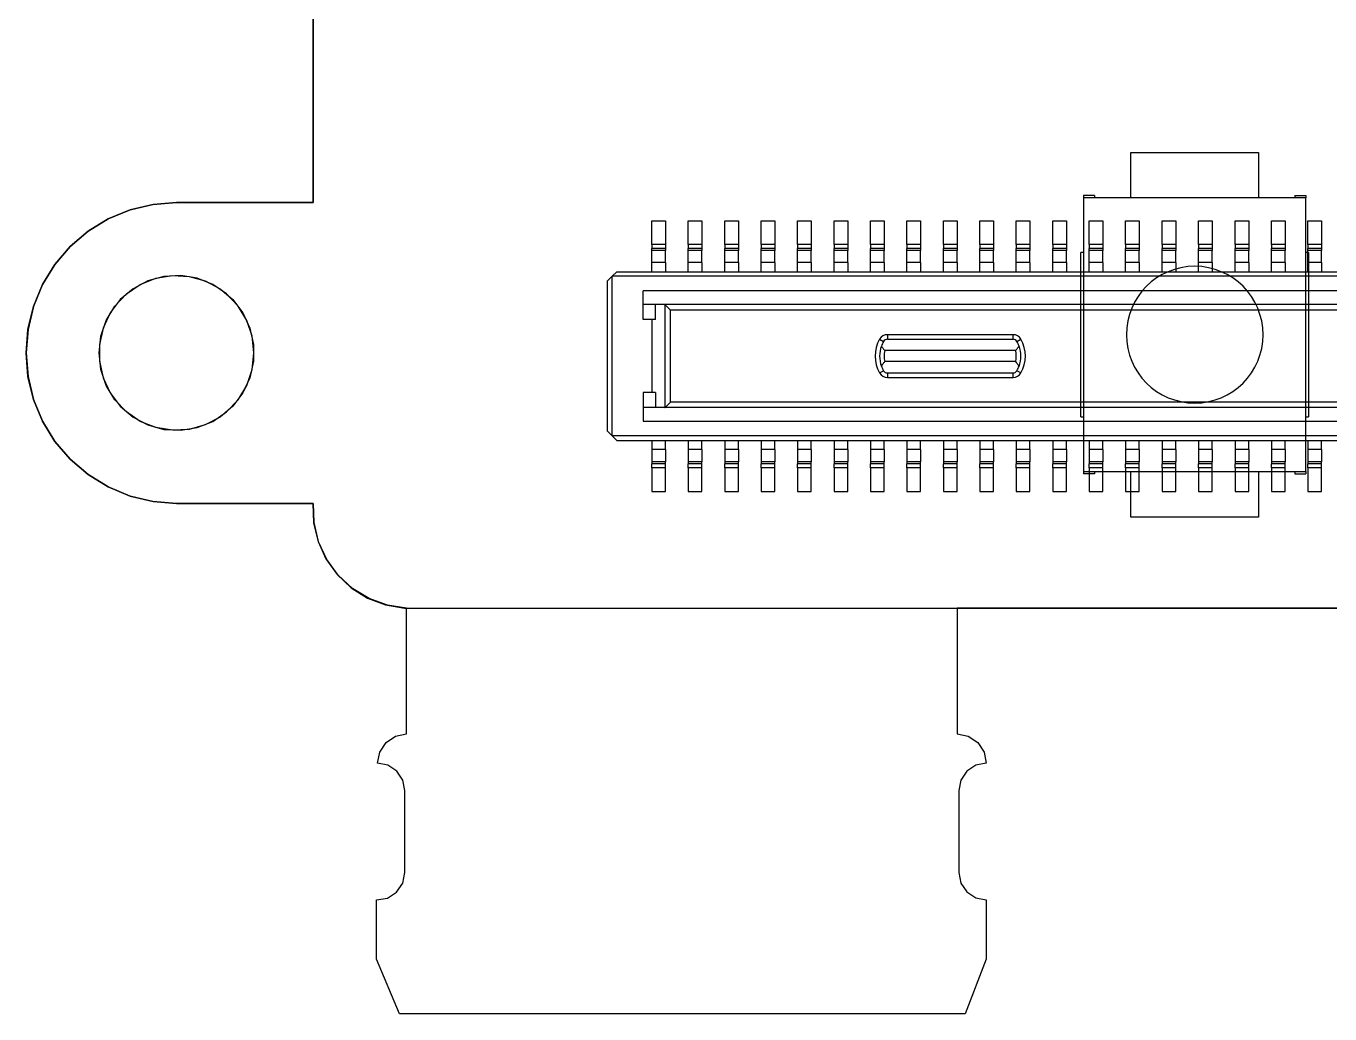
# Model space of a CAD drawing. Header units: millimetres. Extents: x 176.4 to 202.7, y 124.4 to 152.
# Drawn here: x 176.39 to 190.7, y 124.36 to 135.2 of the extents above; entities that cross this region are included whole.
import ezdxf

# ---------------------------------------------------------------- set-up
doc = ezdxf.new("R2010")
doc.units = ezdxf.units.MM

msp = doc.modelspace()

# ---------------------------------------------------------------- linework, layer by layer
at = {"color": 7, "linetype": 'Continuous', "lineweight": 25}
for p, q in [((179.541, 133.262), (179.541, 147.812)), ((179.542, 147.812), (179.542, 133.262)), ((188.515, 133.812), (189.915, 133.812)), ((188.515, 133.312), (188.515, 133.812)), ((189.915, 133.812), (189.915, 133.312)), ((177.531, 133.181), (177.782, 133.241)), ((177.784, 133.241), (177.532, 133.181)), ((177.782, 133.241), (178.041, 133.262)), ((178.042, 133.262), (177.784, 133.241)), ((178.041, 133.262), (179.541, 133.262)), ((179.542, 133.262), (178.042, 133.262)), ((188.115, 133.337), (187.995, 133.337)), ((187.995, 133.337), (187.995, 133.312)), ((190.435, 133.312), (187.995, 133.312)), ((187.995, 133.312), (187.995, 130.312)), ((188.115, 133.337), (188.115, 133.312)), ((190.315, 133.337), (190.435, 133.337)), ((190.315, 133.337), (190.315, 133.312)), ((190.435, 133.337), (190.435, 133.312)), ((190.435, 130.312), (190.435, 133.312)), ((177.071, 132.947), (177.291, 133.082)), ((177.293, 133.082), (177.072, 132.947)), ((177.291, 133.082), (177.531, 133.181)), ((177.532, 133.181), (177.293, 133.082)), ((176.874, 132.778), (177.071, 132.947)), ((177.072, 132.947), (176.875, 132.778)), ((183.257, 133.062), (183.407, 133.062)), ((183.257, 132.802), (183.257, 133.062)), ((183.407, 133.062), (183.407, 132.802)), ((183.657, 133.062), (183.807, 133.062)), ((183.657, 132.802), (183.657, 133.062)), ((183.807, 133.062), (183.807, 132.802)), ((184.057, 133.062), (184.207, 133.062)), ((184.057, 132.802), (184.057, 133.062)), ((184.207, 133.062), (184.207, 132.802)), ((184.457, 133.062), (184.607, 133.062)), ((184.457, 132.802), (184.457, 133.062)), ((184.607, 133.062), (184.607, 132.802)), ((184.857, 133.062), (185.007, 133.062)), ((184.857, 132.802), (184.857, 133.062)), ((185.007, 133.062), (185.007, 132.802)), ((185.257, 133.062), (185.407, 133.062)), ((185.257, 132.802), (185.257, 133.062)), ((185.407, 133.062), (185.407, 132.802)), ((185.657, 133.062), (185.807, 133.062)), ((185.657, 132.802), (185.657, 133.062)), ((185.807, 133.062), (185.807, 132.802)), ((186.057, 133.062), (186.207, 133.062)), ((186.057, 132.802), (186.057, 133.062)), ((186.207, 133.062), (186.207, 132.802)), ((186.457, 133.062), (186.607, 133.062)), ((186.457, 132.802), (186.457, 133.062)), ((186.607, 133.062), (186.607, 132.802)), ((186.857, 133.062), (187.007, 133.062)), ((186.857, 132.802), (186.857, 133.062)), ((187.007, 133.062), (187.007, 132.802)), ((187.257, 133.062), (187.407, 133.062)), ((187.257, 132.802), (187.257, 133.062)), ((187.407, 133.062), (187.407, 132.802)), ((187.657, 133.062), (187.807, 133.062)), ((187.657, 132.802), (187.657, 133.062)), ((187.807, 133.062), (187.807, 132.802)), ((188.057, 133.062), (188.207, 133.062)), ((188.057, 132.802), (188.057, 133.062)), ((188.207, 133.062), (188.207, 132.802)), ((188.457, 133.062), (188.607, 133.062)), ((188.457, 132.802), (188.457, 133.062)), ((188.607, 133.062), (188.607, 132.802)), ((188.857, 133.062), (189.007, 133.062)), ((188.857, 132.802), (188.857, 133.062)), ((189.007, 133.062), (189.007, 132.802)), ((189.257, 133.062), (189.407, 133.062)), ((189.257, 132.802), (189.257, 133.062)), ((189.407, 133.062), (189.407, 132.802)), ((189.657, 133.062), (189.807, 133.062)), ((189.657, 132.802), (189.657, 133.062)), ((189.807, 133.062), (189.807, 132.802)), ((190.057, 133.062), (190.207, 133.062)), ((190.057, 132.802), (190.057, 133.062)), ((190.207, 133.062), (190.207, 132.802)), ((190.457, 133.062), (190.607, 133.062)), ((190.457, 132.802), (190.457, 133.062)), ((190.607, 133.062), (190.607, 132.802)), ((183.407, 132.802), (183.257, 132.802)), ((183.257, 132.802), (183.257, 132.758)), ((183.407, 132.802), (183.407, 132.758)), ((183.807, 132.802), (183.657, 132.802)), ((183.657, 132.802), (183.657, 132.758)), ((183.807, 132.802), (183.807, 132.758)), ((184.207, 132.802), (184.057, 132.802)), ((184.057, 132.802), (184.057, 132.758)), ((184.207, 132.802), (184.207, 132.758)), ((184.607, 132.802), (184.457, 132.802)), ((184.457, 132.802), (184.457, 132.758)), ((184.607, 132.802), (184.607, 132.758)), ((185.007, 132.802), (184.857, 132.802)), ((184.857, 132.802), (184.857, 132.758)), ((185.007, 132.802), (185.007, 132.758)), ((185.407, 132.802), (185.257, 132.802)), ((185.257, 132.802), (185.257, 132.758)), ((185.407, 132.802), (185.407, 132.758)), ((185.807, 132.802), (185.657, 132.802)), ((185.657, 132.802), (185.657, 132.758)), ((185.807, 132.802), (185.807, 132.758)), ((186.207, 132.802), (186.057, 132.802)), ((186.057, 132.802), (186.057, 132.758)), ((186.207, 132.802), (186.207, 132.758)), ((186.607, 132.802), (186.457, 132.802)), ((186.457, 132.802), (186.457, 132.758)), ((186.607, 132.802), (186.607, 132.758)), ((187.007, 132.802), (186.857, 132.802)), ((186.857, 132.802), (186.857, 132.758)), ((187.007, 132.802), (187.007, 132.758)), ((187.407, 132.802), (187.257, 132.802)), ((187.257, 132.802), (187.257, 132.758)), ((187.407, 132.802), (187.407, 132.758)), ((187.807, 132.802), (187.657, 132.802)), ((187.657, 132.802), (187.657, 132.758)), ((187.807, 132.802), (187.807, 132.758)), ((188.207, 132.802), (188.057, 132.802)), ((188.057, 132.802), (188.057, 132.758)), ((188.207, 132.802), (188.207, 132.758)), ((188.607, 132.802), (188.457, 132.802)), ((188.457, 132.802), (188.457, 132.758)), ((188.607, 132.802), (188.607, 132.758)), ((189.007, 132.802), (188.857, 132.802)), ((188.857, 132.802), (188.857, 132.758)), ((189.007, 132.802), (189.007, 132.758)), ((189.407, 132.802), (189.257, 132.802)), ((189.257, 132.802), (189.257, 132.758)), ((189.407, 132.802), (189.407, 132.758)), ((189.807, 132.802), (189.657, 132.802)), ((189.657, 132.802), (189.657, 132.758)), ((189.807, 132.802), (189.807, 132.758)), ((190.207, 132.802), (190.057, 132.802)), ((190.057, 132.802), (190.057, 132.758)), ((190.207, 132.802), (190.207, 132.758)), ((190.607, 132.802), (190.457, 132.802)), ((190.457, 132.802), (190.457, 132.758)), ((190.607, 132.802), (190.607, 132.758)), ((176.706, 132.582), (176.874, 132.778)), ((176.875, 132.778), (176.707, 132.582)), ((183.407, 132.758), (183.257, 132.758)), ((183.257, 132.734), (183.257, 132.758)), ((183.407, 132.734), (183.257, 132.734)), ((183.257, 132.602), (183.257, 132.734)), ((183.407, 132.758), (183.407, 132.734)), ((183.407, 132.602), (183.407, 132.734)), ((183.807, 132.758), (183.657, 132.758)), ((183.657, 132.734), (183.657, 132.758)), ((183.657, 132.602), (183.657, 132.734)), ((183.807, 132.734), (183.657, 132.734)), ((183.807, 132.758), (183.807, 132.734)), ((183.807, 132.602), (183.807, 132.734)), ((184.207, 132.758), (184.057, 132.758)), ((184.057, 132.734), (184.057, 132.758)), ((184.207, 132.734), (184.057, 132.734)), ((184.057, 132.602), (184.057, 132.734)), ((184.207, 132.758), (184.207, 132.734)), ((184.207, 132.602), (184.207, 132.734)), ((184.607, 132.758), (184.457, 132.758)), ((184.457, 132.734), (184.457, 132.758)), ((184.457, 132.602), (184.457, 132.734)), ((184.607, 132.734), (184.457, 132.734)), ((184.607, 132.758), (184.607, 132.734)), ((184.607, 132.602), (184.607, 132.734)), ((185.007, 132.758), (184.857, 132.758)), ((184.857, 132.734), (184.857, 132.758)), ((185.007, 132.734), (184.857, 132.734)), ((184.857, 132.602), (184.857, 132.734)), ((185.007, 132.758), (185.007, 132.734)), ((185.007, 132.602), (185.007, 132.734)), ((185.407, 132.758), (185.257, 132.758)), ((185.257, 132.734), (185.257, 132.758)), ((185.257, 132.602), (185.257, 132.734)), ((185.407, 132.734), (185.257, 132.734)), ((185.407, 132.758), (185.407, 132.734)), ((185.407, 132.602), (185.407, 132.734)), ((185.807, 132.758), (185.657, 132.758)), ((185.657, 132.734), (185.657, 132.758)), ((185.657, 132.602), (185.657, 132.734)), ((185.807, 132.734), (185.657, 132.734)), ((185.807, 132.758), (185.807, 132.734)), ((185.807, 132.602), (185.807, 132.734)), ((186.207, 132.758), (186.057, 132.758)), ((186.057, 132.734), (186.057, 132.758)), ((186.057, 132.602), (186.057, 132.734)), ((186.207, 132.734), (186.057, 132.734)), ((186.207, 132.758), (186.207, 132.734)), ((186.207, 132.602), (186.207, 132.734)), ((186.607, 132.758), (186.457, 132.758)), ((186.457, 132.734), (186.457, 132.758)), ((186.457, 132.602), (186.457, 132.734)), ((186.607, 132.734), (186.457, 132.734)), ((186.607, 132.758), (186.607, 132.734)), ((186.607, 132.602), (186.607, 132.734)), ((187.007, 132.758), (186.857, 132.758)), ((186.857, 132.734), (186.857, 132.758)), ((187.007, 132.734), (186.857, 132.734)), ((186.857, 132.602), (186.857, 132.734)), ((187.007, 132.758), (187.007, 132.734)), ((187.007, 132.602), (187.007, 132.734)), ((187.407, 132.758), (187.257, 132.758)), ((187.257, 132.734), (187.257, 132.758)), ((187.407, 132.734), (187.257, 132.734)), ((187.257, 132.602), (187.257, 132.734)), ((187.407, 132.758), (187.407, 132.734)), ((187.407, 132.602), (187.407, 132.734)), ((187.807, 132.758), (187.657, 132.758)), ((187.657, 132.734), (187.657, 132.758)), ((187.807, 132.734), (187.657, 132.734)), ((187.657, 132.602), (187.657, 132.734)), ((187.807, 132.758), (187.807, 132.734)), ((187.807, 132.602), (187.807, 132.734)), ((187.995, 132.712), (187.965, 132.712)), ((187.965, 130.912), (187.965, 132.712)), ((188.207, 132.758), (188.057, 132.758)), ((188.057, 132.734), (188.057, 132.758)), ((188.207, 132.734), (188.057, 132.734)), ((188.057, 132.602), (188.057, 132.734)), ((188.207, 132.758), (188.207, 132.734)), ((188.207, 132.602), (188.207, 132.734)), ((188.607, 132.758), (188.457, 132.758)), ((188.457, 132.734), (188.457, 132.758)), ((188.607, 132.734), (188.457, 132.734)), ((188.457, 132.602), (188.457, 132.734)), ((188.607, 132.758), (188.607, 132.734)), ((188.607, 132.602), (188.607, 132.734)), ((189.007, 132.758), (188.857, 132.758)), ((188.857, 132.734), (188.857, 132.758)), ((189.007, 132.734), (188.857, 132.734)), ((188.857, 132.602), (188.857, 132.734)), ((189.007, 132.758), (189.007, 132.734)), ((189.007, 132.602), (189.007, 132.734)), ((189.407, 132.758), (189.257, 132.758)), ((189.257, 132.734), (189.257, 132.758)), ((189.257, 132.602), (189.257, 132.734)), ((189.407, 132.734), (189.257, 132.734)), ((189.407, 132.758), (189.407, 132.734)), ((189.407, 132.602), (189.407, 132.734)), ((189.807, 132.758), (189.657, 132.758)), ((189.657, 132.734), (189.657, 132.758)), ((189.657, 132.602), (189.657, 132.734)), ((189.807, 132.734), (189.657, 132.734)), ((189.807, 132.758), (189.807, 132.734)), ((189.807, 132.602), (189.807, 132.734)), ((190.207, 132.758), (190.057, 132.758)), ((190.057, 132.734), (190.057, 132.758)), ((190.207, 132.734), (190.057, 132.734)), ((190.057, 132.602), (190.057, 132.734)), ((190.207, 132.758), (190.207, 132.734)), ((190.207, 132.602), (190.207, 132.734)), ((190.465, 132.712), (190.435, 132.712)), ((190.607, 132.758), (190.457, 132.758)), ((190.457, 132.734), (190.457, 132.758)), ((190.457, 132.602), (190.457, 132.734)), ((190.607, 132.734), (190.457, 132.734)), ((190.465, 132.712), (190.465, 130.912)), ((190.607, 132.758), (190.607, 132.734)), ((190.607, 132.602), (190.607, 132.734)), ((176.57, 132.361), (176.706, 132.582)), ((176.707, 132.582), (176.572, 132.361)), ((182.822, 132.452), (182.872, 132.502)), ((182.872, 132.502), (196.192, 132.502)), ((183.407, 132.602), (183.257, 132.602)), ((183.257, 132.502), (183.257, 132.602)), ((183.407, 132.602), (183.407, 132.502)), ((183.807, 132.602), (183.657, 132.602)), ((183.657, 132.502), (183.657, 132.602)), ((183.807, 132.602), (183.807, 132.502)), ((184.207, 132.602), (184.057, 132.602)), ((184.057, 132.502), (184.057, 132.602)), ((184.207, 132.602), (184.207, 132.502)), ((184.607, 132.602), (184.457, 132.602)), ((184.457, 132.502), (184.457, 132.602)), ((184.607, 132.602), (184.607, 132.502)), ((185.007, 132.602), (184.857, 132.602)), ((184.857, 132.502), (184.857, 132.602)), ((185.007, 132.602), (185.007, 132.502)), ((185.257, 132.502), (185.257, 132.602)), ((185.407, 132.602), (185.257, 132.602)), ((185.407, 132.602), (185.407, 132.502)), ((185.807, 132.602), (185.657, 132.602)), ((185.657, 132.502), (185.657, 132.602)), ((185.807, 132.602), (185.807, 132.502)), ((186.207, 132.602), (186.057, 132.602)), ((186.057, 132.502), (186.057, 132.602)), ((186.207, 132.602), (186.207, 132.502)), ((186.607, 132.602), (186.457, 132.602)), ((186.457, 132.502), (186.457, 132.602)), ((186.607, 132.602), (186.607, 132.502)), ((187.007, 132.602), (186.857, 132.602)), ((186.857, 132.502), (186.857, 132.602)), ((187.007, 132.602), (187.007, 132.502)), ((187.257, 132.502), (187.257, 132.602)), ((187.407, 132.602), (187.257, 132.602)), ((187.407, 132.602), (187.407, 132.502)), ((187.657, 132.502), (187.657, 132.602)), ((187.807, 132.602), (187.657, 132.602)), ((187.807, 132.602), (187.807, 132.502)), ((188.207, 132.602), (188.057, 132.602)), ((188.057, 132.502), (188.057, 132.602)), ((188.207, 132.602), (188.207, 132.502)), ((188.607, 132.602), (188.457, 132.602)), ((188.457, 132.502), (188.457, 132.602)), ((188.607, 132.602), (188.607, 132.502)), ((188.857, 132.502), (188.857, 132.602)), ((189.007, 132.602), (188.857, 132.602)), ((189.007, 132.602), (189.007, 132.502)), ((189.407, 132.602), (189.257, 132.602)), ((189.257, 132.502), (189.257, 132.602)), ((189.407, 132.602), (189.407, 132.502)), ((189.657, 132.502), (189.657, 132.602)), ((189.807, 132.602), (189.657, 132.602)), ((189.807, 132.602), (189.807, 132.502)), ((190.207, 132.602), (190.057, 132.602)), ((190.057, 132.502), (190.057, 132.602)), ((190.207, 132.602), (190.207, 132.502)), ((190.607, 132.602), (190.457, 132.602)), ((190.457, 132.502), (190.457, 132.602)), ((190.607, 132.602), (190.607, 132.502)), ((176.471, 132.122), (176.57, 132.361)), ((176.572, 132.361), (176.473, 132.122)), ((177.491, 132.26), (177.644, 132.363)), ((177.726, 132.401), (177.564, 132.315)), ((177.644, 132.363), (177.814, 132.431)), ((177.903, 132.451), (177.726, 132.401)), ((177.814, 132.431), (177.996, 132.46)), ((178.087, 132.46), (177.903, 132.451)), ((177.996, 132.46), (178.179, 132.451)), ((178.268, 132.431), (178.087, 132.46)), ((178.179, 132.451), (178.356, 132.401)), ((178.439, 132.363), (178.268, 132.431)), ((178.356, 132.401), (178.519, 132.315)), ((178.591, 132.26), (178.439, 132.363)), ((182.822, 132.452), (182.772, 132.402)), ((182.772, 130.752), (182.772, 132.402)), ((182.822, 130.702), (182.822, 132.452)), ((196.242, 132.452), (182.822, 132.452)), ((177.365, 132.126), (177.491, 132.26)), ((177.564, 132.315), (177.423, 132.196)), ((178.519, 132.315), (178.659, 132.196)), ((178.717, 132.126), (178.591, 132.26)), ((183.162, 131.977), (183.162, 132.292)), ((195.902, 132.292), (183.162, 132.292)), ((176.411, 131.87), (176.471, 132.122)), ((176.473, 132.122), (176.412, 131.87)), ((177.27, 131.969), (177.365, 132.126)), ((177.423, 132.196), (177.312, 132.05)), ((178.659, 132.196), (178.77, 132.05)), ((178.812, 131.969), (178.717, 132.126)), ((195.902, 132.142), (183.162, 132.142)), ((183.297, 131.977), (183.297, 132.142)), ((183.403, 131.013), (183.403, 132.141)), ((183.462, 132.082), (183.403, 132.141)), ((195.601, 132.082), (183.462, 132.082)), ((183.462, 131.072), (183.462, 132.082)), ((177.212, 131.794), (177.27, 131.969)), ((177.312, 132.05), (177.235, 131.883)), ((178.77, 132.05), (178.847, 131.883)), ((178.871, 131.794), (178.812, 131.969)), ((183.262, 131.977), (183.162, 131.977)), ((183.262, 131.177), (183.262, 131.977)), ((183.297, 131.977), (183.262, 131.977)), ((176.391, 131.612), (176.411, 131.87)), ((176.412, 131.87), (176.392, 131.612)), ((177.192, 131.612), (177.212, 131.794)), ((177.235, 131.883), (177.196, 131.704)), ((178.847, 131.883), (178.887, 131.704)), ((178.891, 131.612), (178.871, 131.794)), ((185.843, 131.812), (185.843, 131.762)), ((187.221, 131.812), (185.843, 131.812)), ((187.221, 131.762), (187.221, 131.812)), ((177.196, 131.704), (177.196, 131.52)), ((178.887, 131.704), (178.887, 131.52)), ((185.756, 131.762), (185.8, 131.737)), ((187.25, 131.637), (185.814, 131.637)), ((185.843, 131.762), (187.221, 131.762)), ((187.264, 131.737), (187.307, 131.762)), ((176.411, 131.354), (176.391, 131.612)), ((176.392, 131.612), (176.412, 131.354)), ((177.212, 131.429), (177.192, 131.612)), ((177.196, 131.52), (177.235, 131.34)), ((178.887, 131.52), (178.847, 131.34)), ((178.871, 131.429), (178.891, 131.612)), ((187.25, 131.517), (185.814, 131.517)), ((176.471, 131.102), (176.411, 131.354)), ((176.412, 131.354), (176.473, 131.102)), ((177.27, 131.255), (177.212, 131.429)), ((178.812, 131.255), (178.871, 131.429)), ((185.756, 131.392), (185.8, 131.417)), ((185.843, 131.392), (187.221, 131.392)), ((185.843, 131.392), (185.843, 131.342)), ((187.221, 131.342), (187.221, 131.392)), ((187.307, 131.392), (187.264, 131.417)), ((177.235, 131.34), (177.312, 131.173)), ((177.365, 131.097), (177.27, 131.255)), ((178.717, 131.097), (178.812, 131.255)), ((178.847, 131.34), (178.77, 131.173)), ((185.843, 131.342), (187.221, 131.342)), ((176.57, 130.863), (176.471, 131.102)), ((176.473, 131.102), (176.572, 130.863)), ((177.312, 131.173), (177.423, 131.027)), ((177.491, 130.964), (177.365, 131.097)), ((178.591, 130.964), (178.717, 131.097)), ((178.77, 131.173), (178.659, 131.027)), ((183.262, 131.177), (183.162, 131.177)), ((183.162, 131.177), (183.162, 130.862)), ((183.297, 131.177), (183.262, 131.177)), ((183.297, 131.177), (183.297, 131.012)), ((183.462, 131.072), (183.403, 131.013)), ((195.601, 131.072), (183.462, 131.072)), ((177.423, 131.027), (177.564, 130.908)), ((177.644, 130.861), (177.491, 130.964)), ((178.439, 130.861), (178.591, 130.964)), ((178.659, 131.027), (178.519, 130.908)), ((195.902, 131.012), (183.162, 131.012)), ((176.706, 130.642), (176.57, 130.863)), ((176.572, 130.863), (176.707, 130.642)), ((177.564, 130.908), (177.726, 130.822)), ((177.814, 130.793), (177.644, 130.861)), ((177.726, 130.822), (177.903, 130.773)), ((177.996, 130.763), (177.814, 130.793)), ((178.087, 130.763), (178.268, 130.793)), ((178.356, 130.822), (178.179, 130.773)), ((178.268, 130.793), (178.439, 130.861)), ((178.519, 130.908), (178.356, 130.822)), ((183.162, 130.862), (195.902, 130.862)), ((187.965, 130.912), (187.995, 130.912)), ((190.435, 130.912), (190.465, 130.912)), ((176.874, 130.445), (176.706, 130.642)), ((176.707, 130.642), (176.875, 130.445)), ((177.903, 130.773), (178.087, 130.763)), ((178.179, 130.773), (177.996, 130.763)), ((182.822, 130.702), (182.772, 130.752)), ((196.242, 130.702), (182.822, 130.702)), ((182.872, 130.652), (182.822, 130.702)), ((182.872, 130.652), (196.192, 130.652)), ((183.257, 130.652), (183.257, 130.552)), ((183.407, 130.552), (183.407, 130.652)), ((183.657, 130.652), (183.657, 130.552)), ((183.807, 130.552), (183.807, 130.652)), ((184.057, 130.652), (184.057, 130.552)), ((184.207, 130.552), (184.207, 130.652)), ((184.457, 130.652), (184.457, 130.552)), ((184.607, 130.552), (184.607, 130.652)), ((184.857, 130.652), (184.857, 130.552)), ((185.007, 130.552), (185.007, 130.652)), ((185.257, 130.652), (185.257, 130.552)), ((185.407, 130.552), (185.407, 130.652)), ((185.657, 130.652), (185.657, 130.552)), ((185.807, 130.552), (185.807, 130.652)), ((186.057, 130.652), (186.057, 130.552)), ((186.207, 130.552), (186.207, 130.652)), ((186.457, 130.652), (186.457, 130.552)), ((186.607, 130.552), (186.607, 130.652)), ((186.857, 130.652), (186.857, 130.552)), ((187.007, 130.552), (187.007, 130.652)), ((187.257, 130.652), (187.257, 130.552)), ((187.407, 130.552), (187.407, 130.652)), ((187.657, 130.652), (187.657, 130.552)), ((187.807, 130.552), (187.807, 130.652)), ((188.057, 130.652), (188.057, 130.552)), ((188.207, 130.552), (188.207, 130.652)), ((188.457, 130.652), (188.457, 130.552)), ((188.607, 130.552), (188.607, 130.652)), ((188.857, 130.652), (188.857, 130.552)), ((189.007, 130.552), (189.007, 130.652)), ((189.257, 130.652), (189.257, 130.552)), ((189.407, 130.552), (189.407, 130.652)), ((189.657, 130.652), (189.657, 130.552)), ((189.807, 130.552), (189.807, 130.652)), ((190.057, 130.652), (190.057, 130.552)), ((190.207, 130.552), (190.207, 130.652)), ((190.457, 130.652), (190.457, 130.552)), ((190.607, 130.552), (190.607, 130.652)), ((183.257, 130.552), (183.257, 130.419)), ((183.407, 130.552), (183.257, 130.552)), ((183.407, 130.552), (183.407, 130.419)), ((183.807, 130.552), (183.657, 130.552)), ((183.657, 130.552), (183.657, 130.419)), ((183.807, 130.552), (183.807, 130.419)), ((184.057, 130.552), (184.057, 130.419)), ((184.207, 130.552), (184.057, 130.552)), ((184.207, 130.552), (184.207, 130.419)), ((184.607, 130.552), (184.457, 130.552)), ((184.457, 130.552), (184.457, 130.419)), ((184.607, 130.552), (184.607, 130.419)), ((184.857, 130.552), (184.857, 130.419)), ((185.007, 130.552), (184.857, 130.552)), ((185.007, 130.552), (185.007, 130.419)), ((185.257, 130.552), (185.257, 130.419)), ((185.407, 130.552), (185.257, 130.552)), ((185.407, 130.552), (185.407, 130.419)), ((185.807, 130.552), (185.657, 130.552)), ((185.657, 130.552), (185.657, 130.419)), ((185.807, 130.552), (185.807, 130.419)), ((186.207, 130.552), (186.057, 130.552)), ((186.057, 130.552), (186.057, 130.419)), ((186.207, 130.552), (186.207, 130.419)), ((186.607, 130.552), (186.457, 130.552)), ((186.457, 130.552), (186.457, 130.419)), ((186.607, 130.552), (186.607, 130.419)), ((186.857, 130.552), (186.857, 130.419)), ((187.007, 130.552), (186.857, 130.552)), ((187.007, 130.552), (187.007, 130.419)), ((187.257, 130.552), (187.257, 130.419)), ((187.407, 130.552), (187.257, 130.552)), ((187.407, 130.552), (187.407, 130.419)), ((187.807, 130.552), (187.657, 130.552)), ((187.657, 130.552), (187.657, 130.419)), ((187.807, 130.552), (187.807, 130.419)), ((188.207, 130.552), (188.057, 130.552)), ((188.057, 130.552), (188.057, 130.419)), ((188.207, 130.552), (188.207, 130.419)), ((188.607, 130.552), (188.457, 130.552)), ((188.457, 130.552), (188.457, 130.419)), ((188.607, 130.552), (188.607, 130.419)), ((189.007, 130.552), (188.857, 130.552)), ((188.857, 130.552), (188.857, 130.419)), ((189.007, 130.552), (189.007, 130.419)), ((189.407, 130.552), (189.257, 130.552)), ((189.257, 130.552), (189.257, 130.419)), ((189.407, 130.552), (189.407, 130.419)), ((189.807, 130.552), (189.657, 130.552)), ((189.657, 130.552), (189.657, 130.419)), ((189.807, 130.552), (189.807, 130.419)), ((190.207, 130.552), (190.057, 130.552)), ((190.057, 130.552), (190.057, 130.419)), ((190.207, 130.552), (190.207, 130.419)), ((190.607, 130.552), (190.457, 130.552)), ((190.457, 130.552), (190.457, 130.419)), ((190.607, 130.552), (190.607, 130.419)), ((177.071, 130.277), (176.874, 130.445)), ((176.875, 130.445), (177.072, 130.277)), ((183.407, 130.419), (183.257, 130.419)), ((183.257, 130.419), (183.257, 130.396)), ((183.407, 130.396), (183.257, 130.396)), ((183.257, 130.352), (183.257, 130.396)), ((183.407, 130.352), (183.257, 130.352)), ((183.257, 130.352), (183.257, 130.092)), ((183.407, 130.396), (183.407, 130.419)), ((183.407, 130.352), (183.407, 130.396)), ((183.407, 130.092), (183.407, 130.352)), ((183.807, 130.419), (183.657, 130.419)), ((183.657, 130.419), (183.657, 130.396)), ((183.807, 130.396), (183.657, 130.396)), ((183.657, 130.352), (183.657, 130.396)), ((183.807, 130.352), (183.657, 130.352)), ((183.657, 130.352), (183.657, 130.092)), ((183.807, 130.396), (183.807, 130.419)), ((183.807, 130.352), (183.807, 130.396)), ((183.807, 130.092), (183.807, 130.352)), ((184.207, 130.419), (184.057, 130.419)), ((184.057, 130.419), (184.057, 130.396)), ((184.207, 130.396), (184.057, 130.396)), ((184.057, 130.352), (184.057, 130.396)), ((184.207, 130.352), (184.057, 130.352)), ((184.057, 130.352), (184.057, 130.092)), ((184.207, 130.396), (184.207, 130.419)), ((184.207, 130.352), (184.207, 130.396)), ((184.207, 130.092), (184.207, 130.352)), ((184.607, 130.419), (184.457, 130.419)), ((184.457, 130.419), (184.457, 130.396)), ((184.607, 130.396), (184.457, 130.396)), ((184.457, 130.352), (184.457, 130.396)), ((184.607, 130.352), (184.457, 130.352)), ((184.457, 130.352), (184.457, 130.092)), ((184.607, 130.396), (184.607, 130.419)), ((184.607, 130.352), (184.607, 130.396)), ((184.607, 130.092), (184.607, 130.352)), ((185.007, 130.419), (184.857, 130.419)), ((184.857, 130.419), (184.857, 130.396)), ((185.007, 130.396), (184.857, 130.396)), ((184.857, 130.352), (184.857, 130.396)), ((185.007, 130.352), (184.857, 130.352)), ((184.857, 130.352), (184.857, 130.092)), ((185.007, 130.396), (185.007, 130.419)), ((185.007, 130.352), (185.007, 130.396)), ((185.007, 130.092), (185.007, 130.352)), ((185.407, 130.419), (185.257, 130.419)), ((185.257, 130.419), (185.257, 130.396)), ((185.407, 130.396), (185.257, 130.396)), ((185.257, 130.352), (185.257, 130.396)), ((185.407, 130.352), (185.257, 130.352)), ((185.257, 130.352), (185.257, 130.092)), ((185.407, 130.396), (185.407, 130.419)), ((185.407, 130.352), (185.407, 130.396)), ((185.407, 130.092), (185.407, 130.352)), ((185.807, 130.419), (185.657, 130.419)), ((185.657, 130.419), (185.657, 130.396)), ((185.807, 130.396), (185.657, 130.396)), ((185.657, 130.352), (185.657, 130.396)), ((185.807, 130.352), (185.657, 130.352)), ((185.657, 130.352), (185.657, 130.092)), ((185.807, 130.396), (185.807, 130.419)), ((185.807, 130.352), (185.807, 130.396)), ((185.807, 130.092), (185.807, 130.352)), ((186.207, 130.419), (186.057, 130.419)), ((186.057, 130.419), (186.057, 130.396)), ((186.207, 130.396), (186.057, 130.396)), ((186.057, 130.352), (186.057, 130.396)), ((186.207, 130.352), (186.057, 130.352)), ((186.057, 130.352), (186.057, 130.092)), ((186.207, 130.396), (186.207, 130.419)), ((186.207, 130.352), (186.207, 130.396)), ((186.207, 130.092), (186.207, 130.352)), ((186.607, 130.419), (186.457, 130.419)), ((186.457, 130.419), (186.457, 130.396)), ((186.607, 130.396), (186.457, 130.396)), ((186.457, 130.352), (186.457, 130.396)), ((186.607, 130.352), (186.457, 130.352)), ((186.457, 130.352), (186.457, 130.092)), ((186.607, 130.396), (186.607, 130.419)), ((186.607, 130.352), (186.607, 130.396)), ((186.607, 130.092), (186.607, 130.352)), ((187.007, 130.419), (186.857, 130.419)), ((186.857, 130.419), (186.857, 130.396)), ((187.007, 130.396), (186.857, 130.396)), ((186.857, 130.352), (186.857, 130.396)), ((187.007, 130.352), (186.857, 130.352)), ((186.857, 130.352), (186.857, 130.092)), ((187.007, 130.396), (187.007, 130.419)), ((187.007, 130.352), (187.007, 130.396)), ((187.007, 130.092), (187.007, 130.352)), ((187.407, 130.419), (187.257, 130.419)), ((187.257, 130.419), (187.257, 130.396)), ((187.407, 130.396), (187.257, 130.396)), ((187.257, 130.352), (187.257, 130.396)), ((187.407, 130.352), (187.257, 130.352)), ((187.257, 130.352), (187.257, 130.092)), ((187.407, 130.396), (187.407, 130.419)), ((187.407, 130.352), (187.407, 130.396)), ((187.407, 130.092), (187.407, 130.352)), ((187.807, 130.419), (187.657, 130.419)), ((187.657, 130.419), (187.657, 130.396)), ((187.807, 130.396), (187.657, 130.396)), ((187.657, 130.352), (187.657, 130.396)), ((187.807, 130.352), (187.657, 130.352)), ((187.657, 130.352), (187.657, 130.092)), ((187.807, 130.396), (187.807, 130.419)), ((187.807, 130.352), (187.807, 130.396)), ((187.807, 130.092), (187.807, 130.352)), ((188.207, 130.419), (188.057, 130.419)), ((188.057, 130.419), (188.057, 130.396)), ((188.207, 130.396), (188.057, 130.396)), ((188.057, 130.352), (188.057, 130.396)), ((188.207, 130.352), (188.057, 130.352)), ((188.057, 130.352), (188.057, 130.092)), ((188.207, 130.396), (188.207, 130.419)), ((188.207, 130.352), (188.207, 130.396)), ((188.207, 130.092), (188.207, 130.352)), ((188.607, 130.419), (188.457, 130.419)), ((188.457, 130.419), (188.457, 130.396)), ((188.607, 130.396), (188.457, 130.396)), ((188.457, 130.352), (188.457, 130.396)), ((188.607, 130.352), (188.457, 130.352)), ((188.457, 130.352), (188.457, 130.092)), ((188.607, 130.396), (188.607, 130.419)), ((188.607, 130.352), (188.607, 130.396)), ((188.607, 130.092), (188.607, 130.352)), ((189.007, 130.419), (188.857, 130.419)), ((188.857, 130.419), (188.857, 130.396)), ((189.007, 130.396), (188.857, 130.396)), ((188.857, 130.352), (188.857, 130.396)), ((189.007, 130.352), (188.857, 130.352)), ((188.857, 130.352), (188.857, 130.092)), ((189.007, 130.396), (189.007, 130.419)), ((189.007, 130.352), (189.007, 130.396)), ((189.007, 130.092), (189.007, 130.352)), ((189.407, 130.419), (189.257, 130.419)), ((189.257, 130.419), (189.257, 130.396)), ((189.407, 130.396), (189.257, 130.396)), ((189.257, 130.352), (189.257, 130.396)), ((189.407, 130.352), (189.257, 130.352)), ((189.257, 130.352), (189.257, 130.092)), ((189.407, 130.396), (189.407, 130.419)), ((189.407, 130.352), (189.407, 130.396)), ((189.407, 130.092), (189.407, 130.352)), ((189.807, 130.419), (189.657, 130.419)), ((189.657, 130.419), (189.657, 130.396)), ((189.807, 130.396), (189.657, 130.396)), ((189.657, 130.352), (189.657, 130.396)), ((189.807, 130.352), (189.657, 130.352)), ((189.657, 130.352), (189.657, 130.092)), ((189.807, 130.396), (189.807, 130.419)), ((189.807, 130.352), (189.807, 130.396)), ((189.807, 130.092), (189.807, 130.352)), ((190.207, 130.419), (190.057, 130.419)), ((190.057, 130.419), (190.057, 130.396)), ((190.207, 130.396), (190.057, 130.396)), ((190.057, 130.352), (190.057, 130.396)), ((190.207, 130.352), (190.057, 130.352)), ((190.057, 130.352), (190.057, 130.092)), ((190.207, 130.396), (190.207, 130.419)), ((190.207, 130.352), (190.207, 130.396)), ((190.207, 130.092), (190.207, 130.352)), ((190.607, 130.419), (190.457, 130.419)), ((190.457, 130.419), (190.457, 130.396)), ((190.607, 130.396), (190.457, 130.396)), ((190.457, 130.352), (190.457, 130.396)), ((190.607, 130.352), (190.457, 130.352)), ((190.457, 130.352), (190.457, 130.092)), ((190.607, 130.396), (190.607, 130.419)), ((190.607, 130.352), (190.607, 130.396)), ((190.607, 130.092), (190.607, 130.352)), ((177.291, 130.142), (177.071, 130.277)), ((177.072, 130.277), (177.293, 130.142)), ((187.995, 130.312), (190.435, 130.312)), ((187.995, 130.312), (187.995, 130.287)), ((188.115, 130.287), (187.995, 130.287)), ((188.115, 130.312), (188.115, 130.287)), ((188.515, 129.812), (188.515, 130.312)), ((189.915, 130.312), (189.915, 129.812)), ((190.315, 130.312), (190.315, 130.287)), ((190.315, 130.287), (190.435, 130.287)), ((190.435, 130.312), (190.435, 130.287)), ((177.531, 130.042), (177.291, 130.142)), ((177.293, 130.142), (177.532, 130.042)), ((183.257, 130.092), (183.407, 130.092)), ((183.657, 130.092), (183.807, 130.092)), ((184.057, 130.092), (184.207, 130.092)), ((184.457, 130.092), (184.607, 130.092)), ((184.857, 130.092), (185.007, 130.092)), ((185.257, 130.092), (185.407, 130.092)), ((185.657, 130.092), (185.807, 130.092)), ((186.057, 130.092), (186.207, 130.092)), ((186.457, 130.092), (186.607, 130.092)), ((186.857, 130.092), (187.007, 130.092)), ((187.257, 130.092), (187.407, 130.092)), ((187.657, 130.092), (187.807, 130.092)), ((188.057, 130.092), (188.207, 130.092)), ((188.457, 130.092), (188.607, 130.092)), ((188.857, 130.092), (189.007, 130.092)), ((189.257, 130.092), (189.407, 130.092)), ((189.657, 130.092), (189.807, 130.092)), ((190.057, 130.092), (190.207, 130.092)), ((190.457, 130.092), (190.607, 130.092)), ((177.782, 129.982), (177.531, 130.042)), ((177.532, 130.042), (177.784, 129.982)), ((178.041, 129.962), (177.782, 129.982)), ((177.784, 129.982), (178.042, 129.962)), ((179.541, 129.962), (178.041, 129.962)), ((178.042, 129.962), (179.542, 129.962)), ((179.549, 129.748), (179.541, 129.962)), ((179.542, 129.962), (179.548, 129.751)), ((189.915, 129.812), (188.515, 129.812)), ((179.548, 129.751), (179.595, 129.545)), ((179.6, 129.54), (179.549, 129.748)), ((179.595, 129.545), (179.681, 129.352)), ((179.69, 129.347), (179.6, 129.54)), ((179.681, 129.352), (179.804, 129.18)), ((179.816, 129.174), (179.69, 129.347)), ((179.804, 129.18), (179.957, 129.035)), ((179.973, 129.029), (179.816, 129.174)), ((179.957, 129.035), (180.136, 128.922)), ((180.156, 128.918), (179.973, 129.029)), ((180.136, 128.922), (180.333, 128.847)), ((180.356, 128.845), (180.156, 128.918)), ((180.333, 128.847), (180.542, 128.812)), ((180.567, 128.812), (180.356, 128.845)), ((180.542, 128.812), (192.475, 128.812)), ((180.567, 127.432), (180.567, 128.812)), ((198.541, 128.812), (186.607, 128.812)), ((186.607, 128.812), (186.607, 127.432)), ((180.341, 127.338), (180.445, 127.407)), ((180.445, 127.407), (180.567, 127.432)), ((186.607, 127.432), (186.73, 127.407)), ((186.73, 127.407), (186.834, 127.338)), ((180.247, 127.112), (180.272, 127.234)), ((180.272, 127.234), (180.341, 127.338)), ((186.834, 127.338), (186.903, 127.234)), ((186.903, 127.234), (186.927, 127.112)), ((180.362, 127.089), (180.247, 127.112)), ((180.46, 127.024), (180.362, 127.089)), ((186.813, 127.089), (186.715, 127.024)), ((186.927, 127.112), (186.813, 127.089)), ((180.525, 126.927), (180.46, 127.024)), ((180.547, 126.812), (180.525, 126.927)), ((186.65, 126.927), (186.627, 126.812)), ((186.715, 127.024), (186.65, 126.927)), ((180.547, 125.912), (180.547, 126.812)), ((186.627, 126.812), (186.627, 125.912)), ((180.524, 125.795), (180.547, 125.912)), ((186.627, 125.912), (186.65, 125.797)), ((180.456, 125.696), (180.524, 125.795)), ((186.65, 125.797), (186.715, 125.7)), ((180.237, 125.612), (180.355, 125.632)), ((180.355, 125.632), (180.456, 125.696)), ((186.715, 125.7), (186.813, 125.635)), ((186.813, 125.635), (186.927, 125.612)), ((180.237, 124.962), (180.237, 125.612)), ((186.927, 125.612), (186.927, 124.962)), ((180.487, 124.362), (180.237, 124.962)), ((186.927, 124.962), (186.697, 124.362)), ((186.697, 124.362), (180.487, 124.362))]:
    msp.add_line(p, q, dxfattribs=at)
for centre, radius, start, end in [((189.215, 131.812), 0.75, 0, 180), ((185.843, 131.712), 0.1, 90, 150), ((187.221, 131.712), 0.1, 30, 90), ((189.215, 131.812), 0.75, 180, 0), ((186.077, 131.577), 0.37, 150, 210), ((186.077, 131.577), 0.32, 159.8945, 200.1055), ((186.077, 131.577), 0.32, 150, 159.8945), ((185.843, 131.712), 0.05, 90, 150), ((186.077, 131.577), 0.27, 167.1604, 192.8396), ((187.221, 131.712), 0.05, 30, 90), ((186.987, 131.577), 0.27, 347.1604, 12.8396), ((186.987, 131.577), 0.32, 20.1055, 30), ((186.987, 131.577), 0.32, 339.8945, 20.1055), ((186.987, 131.577), 0.37, 330, 30), ((185.843, 131.442), 0.1, 210, 270), ((186.077, 131.577), 0.32, 200.1055, 210), ((185.843, 131.442), 0.05, 210, 270), ((187.221, 131.442), 0.05, 270, 330), ((187.221, 131.442), 0.1, 270, 330), ((186.987, 131.577), 0.32, 330, 339.8945)]:
    msp.add_arc(centre, radius, start, end, dxfattribs=at)
for centre, start_param, end_param in [((183.401, 132.082), 6.110504, 6.283185), ((183.401, 131.072), 3.141593, 3.314274)]:
    msp.add_ellipse(centre, major_axis=(0, 0.06), ratio=0.174419, start_param=start_param, end_param=end_param, dxfattribs=at)
for points, knots in [([(185.776, 131.687), (185.78, 131.681), (185.787, 131.672), (185.797, 131.659), (185.805, 131.648), (185.811, 131.64), (185.814, 131.637)], [0, 0, 0, 0, 0.340004, 0.560003, 0.780002, 1, 1, 1, 1]), ([(187.25, 131.637), (187.254, 131.642), (187.262, 131.652), (187.271, 131.665), (187.279, 131.676), (187.285, 131.683), (187.287, 131.687)], [0, 0, 0, 0, 0.339992, 0.559994, 0.779997, 1, 1, 1, 1]), ([(185.776, 131.467), (185.78, 131.472), (185.787, 131.482), (185.797, 131.495), (185.805, 131.506), (185.811, 131.513), (185.814, 131.517)], [0, 0, 0, 0, 0.340004, 0.560003, 0.780002, 1, 1, 1, 1]), ([(187.25, 131.517), (187.254, 131.511), (187.262, 131.502), (187.271, 131.489), (187.279, 131.478), (187.285, 131.47), (187.287, 131.467)], [0, 0, 0, 0, 0.339992, 0.559994, 0.779997, 1, 1, 1, 1])]:
    msp.add_open_spline(points, degree=3, knots=knots, dxfattribs=at)

doc.saveas('drawing.dxf')
